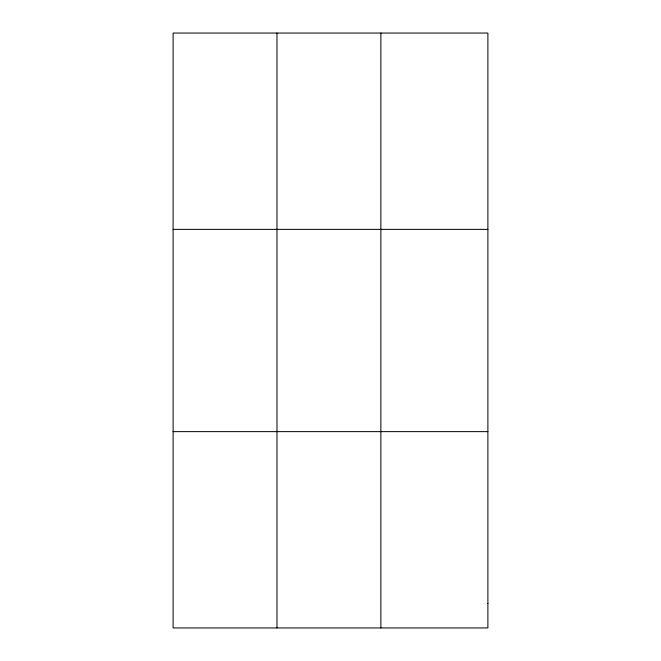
<?xml version="1.0" encoding="UTF-8"?>
<svg xmlns="http://www.w3.org/2000/svg" width="661" height="661" viewBox="0 0 661 661"><rect width="100%" height="100%" fill="white"/><g stroke="black" fill="none" stroke-linecap="round" stroke-linejoin="round"><path stroke-width="0.99" d="M276.984 33.05L276.984 627.95M380.868 33.05L380.868 627.95M173.108 229.367L487.892 229.367M173.108 431.633L487.892 431.633M487.892 603.41L487.892 627.95L173.108 627.95L173.108 33.05L487.892 33.05L487.892 603.41"/></g></svg>
